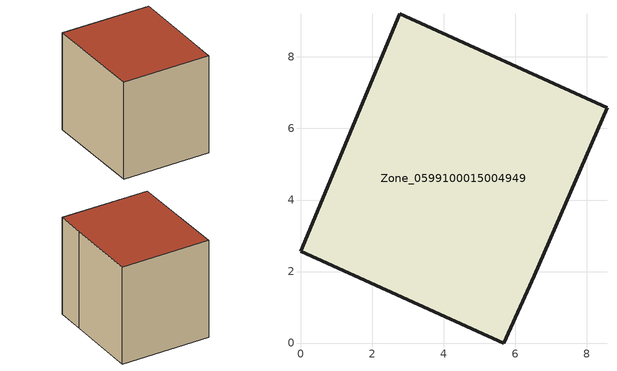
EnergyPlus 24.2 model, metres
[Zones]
Zone_0599100015004949
 floor ground (C_G): 5.68,0 0,2.57 2.77,9.2 8.57,6.58 6.53,1.88 z0.82
 wall outside (C_F): 0,2.57 5.68,0 6.53,1.88 8.57,6.58 2.77,9.2 0,2.57 z0.82:7.93
 roof outside (C_R): 6.53,1.88 8.57,6.58 2.77,9.2 0,2.57 5.68,0 z7.93
[BUILDING]
Pand.0599100015004949: North Axis=0; Terrain=City; Loads Convergence Tolerance Value=0.04; Temperature Convergence Tolerance Value=0.4; Solar Distribution=FullExterior; Maximum Number of Warmup Days=25; Minimum Number of Warmup Days=1
[Site:Location]
Rotterdam.The.Hague.AP_ZH_NLD Design_Conditions: Latitude=51.96; Longitude=4.45; Time Zone=1; Elevation=-4.5
[SITE:GROUNDTEMPERATURE:BUILDINGSURFACE]
18, 18, 18, 18, 18, 18, 18, 18, 18, 18, 18, 18
[MATERIAL] Thermal Absorptance=0.9; Solar Absorptance=0.7; Visible Absorptance=0.7
Name | Roughness | Thickness | Conductivity | Density | Specific Heat
G.TI.1965-1974 | MediumSmooth | 0.15 | 0.882353 | 540 | 1210
F.TI.1965-1974 | Rough | 0.3 | 0.697674 | 1920 | 840
R.TI.1965-1974 | MediumRough | 0.2 | 0.232558 | 1500 | 1000
[CONSTRUCTION]
C_G: G.TI.1965-1974
C_F: F.TI.1965-1974
C_R: R.TI.1965-1974
[ZONE]
Zone_0599100015004949: Type=1; Multiplier=1; Ceiling Height=Autocalculate; Volume=Autocalculate; Floor Area=autocalculate; Part of Total Floor Area=Yes
[ZONEINFILTRATION:DESIGNFLOWRATE]
Infil_Zone_0599100015004949: Zone or ZoneList or Space or SpaceList=Zone_0599100015004949; Schedule=AlwaysOn; Design Flow Rate Calculation Method=Flow/Area; Flow Rate per Floor Area=0.003; Constant Term Coefficient=1; Temperature Term Coefficient=0; Velocity Term Coefficient=0; Velocity Squared Term Coefficient=0
[HVACTEMPLATE:ZONE:IDEALLOADSAIRSYSTEM]
Zone_0599100015004949: Maximum Heating Supply Air Temperature=50; Minimum Cooling Supply Air Temperature=13; Maximum Heating Supply Air Humidity Ratio=0.0156; Minimum Cooling Supply Air Humidity Ratio=0.0077; Heating Limit=NoLimit; Cooling Limit=NoLimit; Dehumidification Control Type=ConstantSensibleHeatRatio; Cooling Sensible Heat Ratio=0.7; Dehumidification Setpoint=60; Humidification Control Type=None; Humidification Setpoint=30; Outdoor Air Method=None; Outdoor Air Flow Rate per Person=0.00944; Outdoor Air Flow Rate per Zone Floor Area=0; Outdoor Air Flow Rate per Zone=0; Demand Controlled Ventilation Type=None; Outdoor Air Economizer Type=NoEconomizer; Heat Recovery Type=None; Sensible Heat Recovery Effectiveness=0.7; Latent Heat Recovery Effectiveness=0.65
[ZONECONTROL:THERMOSTAT]
ThermostatControl_Zone_0599100015004949: Zone or ZoneList=Zone_0599100015004949; Control Type Schedule=DualSetpointControlType; Control 1=Thermostat_Zone_0599100015004949; Temperature Difference Between Cutout And Setpoint=0
[THERMOSTATSETPOINT:DUALSETPOINT]
Thermostat_Zone_0599100015004949: Heating Setpoint Temperature Schedule=HeatingSetpoint_Zone_0599100015004949; Cooling Setpoint Temperature Schedule=CoolingSetpoint_Zone_0599100015004949
[SCHEDULE:COMPACT]
HeatingSetpoint_Zone_0599100015004949: Through: 12/31, For: AllDays, Until: 24:00, 21
CoolingSetpoint_Zone_0599100015004949: Through: 12/31, For: AllDays, Until: 24:00, 24
DualSetpointControlType: Through: 12/31, For: AllDays, Until: 24:00, 4
AlwaysOn: Through: 12/31, For: AllDays, Until: 24:00, 1
